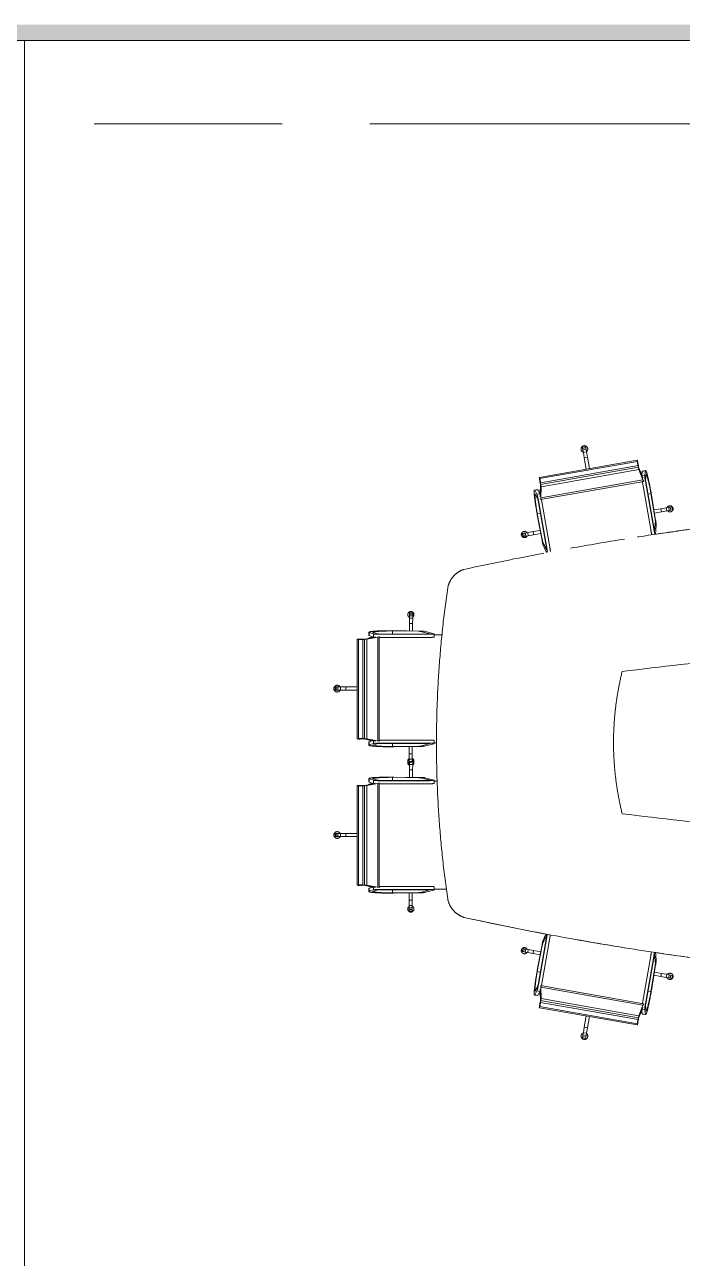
# Model space of a CAD drawing. Header units: millimetres. Extents: x -76261 to 649593, y -304265 to 60256.
# Drawn here: x 85350 to 88499, y -5425 to 475 of the extents above; entities that cross this region are included whole.
import ezdxf

# ---------------------------------------------------------------- set-up
doc = ezdxf.new("R2010")
doc.units = ezdxf.units.MM
doc.header["$LTSCALE"] = 2000
doc.header["$MEASUREMENT"] = 0
doc.linetypes.add('Centre', pattern=[6.9, 4, -0.7, 1.5, -0.7])
doc.linetypes.add('Hidden 1_0mm', pattern=[1.6, 1, -0.6])
doc.layers.get('0').update_dxf_attribs({"linetype": 'CONTINUOUS'})
for name, color, linetype, lineweight in [('A-WALL', 8, 'CONTINUOUS', 15), ('A-WALL-PATT', 8, 'CONTINUOUS', 50), ('I-FURN', 8, 'Hidden 1_0mm', 15), ('I-WALL', 8, 'CONTINUOUS', 15), ('S-GRID', 14, 'CONTINUOUS', 15)]:
    doc.layers.add(name, color=color, linetype=linetype, lineweight=lineweight)

# ---------------------------------------------------------------- blocks, each defined once
blk = doc.blocks.new('conference_tabel_19seater_2472 - 48_ x 144_-10749992-2nd FLOOR PLAN')
at = {"layer": 'I-FURN'}
for p, q in [((-1979.7, 1633.2), (-1964.8, 1635.8)), ((-1978.7, 1627.7), (-1979.7, 1633.2)), ((-1963.9, 1630.3), (-1978.7, 1627.7)), ((-1977.4, 1620.2), (-1978.7, 1627.7)), ((-1962.5, 1622.8), (-1977.4, 1620.2)), ((-1975.3, 1608.6), (-1977.4, 1620.2)), ((-1960.5, 1611.2), (-1975.3, 1608.6)), ((-1970.8, 1582.9), (-1975.3, 1608.6)), ((-1964.8, 1635.8), (-1963.9, 1630.3)), ((-1963.9, 1630.3), (-1962.5, 1622.8)), ((-1962.5, 1622.8), (-1960.5, 1611.2)), ((-1960.5, 1611.2), (-1956, 1585.5)), ((-1717.1, 1571.7), (-2185.9, 1489.1)), ((-1716.3, 1566), (-2184.8, 1483.4)), ((-2180.2, 1463.5), (-1713.7, 1545.7)), ((-2179.8, 1454.9), (-1711.2, 1537.6)), ((-1956, 1585.5), (-1970.8, 1582.9)), ((-1961.2, 1528.6), (-1970.8, 1582.9)), ((-1956, 1585.5), (-1946.4, 1531.2)), ((-1716.4, 1565.1), (-1716.4, 1566.8)), ((-1716.4, 1566.8), (-1715.8, 1565.6)), ((-1716, 1560.4), (-1716.3, 1564.3)), ((-1715, 1554.3), (-1715.9, 1559.8)), ((-1715.8, 1565.6), (-1713.9, 1557.8)), ((-1713.7, 1546.6), (-1715, 1554.3)), ((-1713.9, 1557.8), (-1713.9, 1559.9)), ((-1711.7, 1538.5), (-1713.7, 1546.5)), ((-1709.6, 1535.6), (-1711.6, 1538.3)), ((-1690.6, 1487.8), (-1709.6, 1535.6)), ((-2185.1, 1482.9), (-2184.9, 1484.2)), ((-2184.2, 1474.8), (-2185.1, 1482.9)), ((-2184.9, 1476.9), (-2184.2, 1474.8)), ((-2184.5, 1483.1), (-2184.8, 1483.4)), ((-2184.1, 1481.9), (-2183.1, 1478)), ((-2183, 1477.4), (-2181.9, 1471.9)), ((-2179, 1391.4), (-1690.2, 1477.6)), ((-2178.1, 1444.9), (-1709.3, 1527.5)), ((-1709.3, 1527.5), (-1690.2, 1477.6)), ((-1695.7, 1500.6), (-1693.1, 1518.2)), ((-1681.4, 1499.8), (-1694.5, 1497.5)), ((-1678.4, 1520.8), (-1693.1, 1518.2)), ((-1677.5, 1522.4), (-1692.2, 1519.8)), ((-1688.7, 1485.7), (-1690.6, 1487.8)), ((-1678.4, 1520.8), (-1681.4, 1499.8)), ((-1677.9, 1479.6), (-1674.6, 1502.7)), ((-2194.6, 1431.2), (-2209.3, 1428.6)), ((-2207.9, 1427.5), (-2193.1, 1430.1)), ((-2197.8, 1408.8), (-2207.9, 1427.5)), ((-2193.1, 1430.1), (-2183.1, 1411.4)), ((-2182.7, 1414.2), (-2183.2, 1425)), ((-2180.6, 1452.6), (-2182.1, 1401.1)), ((-2181.9, 1471.9), (-2180.6, 1464.3)), ((-2179.6, 1455.8), (-2180.6, 1452.6)), ((-2180.5, 1464.1), (-2179.6, 1456)), ((-2180.1, 1383.4), (-1686.4, 1470.4)), ((-2179, 1391.4), (-2178.1, 1444.9)), ((-1652.9, 1240.3), (-1692.9, 1467.3)), ((-1678.2, 1469.9), (-1638.2, 1242.9)), ((-1636.8, 1243.2), (-1676.8, 1469.8)), ((-2205.3, 1409.1), (-2194.2, 1388.5)), ((-2197.8, 1408.8), (-2183.1, 1411.4)), ((-2197.8, 1408.7), (-2197.8, 1408.8)), ((-2192, 1379), (-2152, 1152.3)), ((-2150.7, 1152.6), (-2190.7, 1379.6)), ((-2184.4, 1413.7), (-2181.7, 1414.2)), ((-2182.1, 1401.1), (-2183.2, 1398.5)), ((-2183.1, 1411.4), (-2183, 1411.3)), ((-2175.9, 1382.2), (-2135.9, 1155.2)), ((-1651.6, 1412.1), (-1666.1, 1409.6)), ((-1651.6, 1412.1), (-1631.4, 1287.4)), ((-1629.4, 1283.8), (-1649.2, 1406.2)), ((-2196.1, 1309.7), (-2172.9, 1188)), ((-2195.9, 1316.1), (-2181.4, 1318.7)), ((-2172.2, 1192.1), (-2195.9, 1316.1)), ((-1637.5, 1333.7), (-1603.9, 1339.7)), ((-1601.3, 1324.8), (-1635, 1318.8)), ((-1603.9, 1339.7), (-1578.3, 1344.3)), ((-1603.9, 1339.7), (-1601.3, 1324.8)), ((-1575.7, 1329.4), (-1601.3, 1324.8)), ((-1578.3, 1344.3), (-1566.7, 1346.3)), ((-1578.3, 1344.3), (-1575.7, 1329.4)), ((-1564.1, 1331.5), (-1575.7, 1329.4)), ((-1566.7, 1346.3), (-1559.2, 1347.7)), ((-1566.7, 1346.3), (-1564.1, 1331.5)), ((-1556.6, 1332.9), (-1564.1, 1331.5)), ((-1559.2, 1347.7), (-1551.2, 1349.1)), ((-1559.2, 1347.7), (-1556.6, 1332.9)), ((-1548.5, 1334.3), (-1556.6, 1332.9)), ((-1551.2, 1349.1), (-1548.5, 1334.3)), ((-1630.6, 1279.7), (-1634.2, 1233.8)), ((-1630.4, 1216.1), (-1626.8, 1260.8)), ((-2267, 1220.9), (-2261, 1221.9)), ((-2264.3, 1206), (-2267, 1220.9)), ((-2258.4, 1207.1), (-2264.3, 1206)), ((-2261, 1221.9), (-2253.5, 1223.3)), ((-2261, 1221.9), (-2258.4, 1207.1)), ((-2250.9, 1208.4), (-2258.4, 1207.1)), ((-2253.5, 1223.3), (-2241.9, 1225.4)), ((-2253.5, 1223.3), (-2250.9, 1208.4)), ((-2239.3, 1210.5), (-2250.9, 1208.4)), ((-2241.9, 1225.4), (-2216.3, 1230)), ((-2241.9, 1225.4), (-2239.3, 1210.5)), ((-2213.6, 1215.1), (-2239.3, 1210.5)), ((-2216.3, 1230), (-2182.1, 1236.1)), ((-2216.3, 1230), (-2213.6, 1215.1)), ((-2179.2, 1221.3), (-2213.6, 1215.1)), ((-2151.2, 1142.7), (-2170.4, 1184.6)), ((-2167.4, 1165.5), (-2151, 1129.6)), ((-2807.5, 827.9), (-2807.4, 835.6)), ((-2807.5, 816.1), (-2807.5, 827.9)), ((-2792.4, 827.9), (-2807.5, 827.9)), ((-2807.4, 841.6), (-2792.3, 841.6)), ((-2807.4, 835.6), (-2807.4, 841.6)), ((-2792.4, 835.6), (-2807.4, 835.6)), ((-2792.3, 841.6), (-2792.4, 835.6)), ((-2792.4, 835.6), (-2792.4, 827.9)), ((-2792.4, 827.9), (-2792.4, 816.1)), ((-2807.7, 755.3), (-2807.6, 790.1)), ((-2807.6, 790.1), (-2807.5, 816.1)), ((-2792.5, 790.1), (-2807.6, 790.1)), ((-2792.4, 816.1), (-2807.5, 816.1)), ((-2792.5, 790.1), (-2792.6, 755.1)), ((-2792.4, 816.1), (-2792.5, 790.1)), ((-3057.5, 715.2), (-3057.5, 239.2)), ((-3052.5, 715), (-3051.2, 715.5)), ((-3050.8, 714.8), (-3052.5, 715)), ((-3051.7, 715.1), (-3051.7, 239.3)), ((-3051.2, 715.5), (-3043.1, 716)), ((-3046.1, 714.4), (-3050.1, 714.7)), ((-3039.9, 714.2), (-3045.4, 714.3)), ((-3043.1, 716), (-3045.3, 716.3)), ((-3043.1, 714.3), (-3043.1, 716)), ((-3032.1, 714.2), (-3039.9, 714.2)), ((-3023.8, 714.8), (-3032, 714.2)), ((-3031.2, 240.4), (-3031.2, 714)), ((-3020.6, 716.4), (-3023.6, 714.8)), ((-3022.8, 239.3), (-3022.8, 715.1)), ((-2970.2, 726.7), (-3020.6, 716.4)), ((-3012.6, 715.2), (-2960, 725.4)), ((-3012.6, 239.2), (-3012.6, 715.2)), ((-3002, 748.7), (-3002, 733.8)), ((-3000.6, 747.5), (-2980.5, 740.9)), ((-3000.6, 732.6), (-3000.6, 747.5)), ((-2980.5, 725.9), (-3000.6, 732.6)), ((-2983, 724.1), (-2983, 726.8)), ((-2959.9, 740.9), (-2982.1, 748.2)), ((-2980.5, 725.9), (-2980.5, 740.9)), ((-2960, 725.4), (-2954.7, 726.5)), ((-2960, 229), (-2960, 725.4)), ((-2952.4, 226.5), (-2952.4, 727.9)), ((-2950.4, 738.9), (-2720, 738.9)), ((-2720, 723.9), (-2950.4, 723.9)), ((-2720, 740.3), (-2950.1, 740.3)), ((-2888.9, 755), (-2762.6, 753.3)), ((-2888.9, 740.3), (-2888.9, 755)), ((-2758.7, 754.7), (-2882.6, 756.4)), ((-2754.9, 752.8), (-2710.3, 741.2)), ((-2691, 741.5), (-2735.6, 753.2)), ((-2690.1, 737), (-2652.9, 737)), ((-2690, 726), (-2690, 741)), ((-3163.6, 487.1), (-3158, 487.1)), ((-3163.6, 472), (-3163.6, 487.1)), ((-3158, 472), (-3163.6, 472)), ((-3158, 487.1), (-3150.4, 487.1)), ((-3158, 487.1), (-3158, 472)), ((-3150.4, 472), (-3158, 472)), ((-3150.4, 487.1), (-3138.6, 487.1)), ((-3150.4, 487.1), (-3150.4, 472)), ((-3138.6, 472), (-3150.4, 472)), ((-3138.6, 487.1), (-3112.5, 487.1)), ((-3138.6, 487.1), (-3138.6, 472)), ((-3112.5, 472), (-3138.6, 472)), ((-3112.5, 487.1), (-3057.4, 487.1)), ((-3112.5, 487.1), (-3112.5, 472)), ((-3057.4, 472), (-3112.5, 472)), ((-3052.5, 239.4), (-3050.8, 239.6)), ((-3051.2, 238.9), (-3052.5, 239.4)), ((-3043.1, 238.4), (-3051.2, 238.9)), ((-3050.1, 239.7), (-3046.1, 240)), ((-3045.4, 240.1), (-3039.9, 240.2)), ((-3045.3, 238.1), (-3043.1, 238.4)), ((-3043.1, 238.4), (-3043.1, 240.1)), ((-3039.9, 240.2), (-3032.1, 240.2)), ((-3032, 240.2), (-3023.8, 239.6)), ((-3023.6, 239.6), (-3020.6, 238)), ((-3020.6, 238), (-2970.2, 227.7)), ((-2960, 229), (-3012.6, 239.2)), ((-3002, 223.7), (-3002, 208.7)), ((-3000.6, 224.9), (-2983.7, 230.4)), ((-3000.6, 224.9), (-3000.6, 209.9)), ((-2980.5, 216.5), (-3000.6, 209.9)), ((-2982.1, 209.3), (-2959.9, 216.6)), ((-2980.5, 229.8), (-2980.5, 216.5)), ((-2954.7, 227.9), (-2960, 229)), ((-2950.4, 233.5), (-2720, 233.5)), ((-2720, 218.5), (-2950.4, 218.5)), ((-2950.1, 217.1), (-2720, 217.1)), ((-2888.9, 217.1), (-2888.9, 202.4)), ((-2762.6, 204.1), (-2888.9, 202.4)), ((-2882.6, 201.1), (-2758.7, 202.8)), ((-2809.3, 168), (-2809.2, 202.1)), ((-2794.1, 202.3), (-2794.2, 168)), ((-2710.3, 216.2), (-2754.9, 204.6)), ((-2735.6, 204.3), (-2691, 215.9)), ((-2690, 216.4), (-2690, 231.4)), ((-2678.3, 220.5), (-2689.8, 220.5)), ((-2809.4, 142), (-2809.3, 168)), ((-2809.4, 130.2), (-2809.4, 142)), ((-2794.3, 142), (-2809.4, 142)), ((-2809.4, 122.5), (-2809.4, 130.2)), ((-2794.3, 130.2), (-2809.4, 130.2)), ((-2809.4, 114.4), (-2809.4, 122.5)), ((-2807.5, 122.5), (-2809.4, 122.5)), ((-2794.2, 168), (-2809.3, 168)), ((-2807.5, 116.1), (-2807.5, 127.9)), ((-2792.4, 127.9), (-2807.5, 127.9)), ((-2794.2, 168), (-2794.3, 142)), ((-2794.3, 142), (-2794.3, 130.2)), ((-2794.3, 141.6), (-2792.3, 141.6)), ((-2792.4, 135.6), (-2794.3, 135.6)), ((-2794.3, 130.2), (-2794.3, 127.9)), ((-2792.3, 141.6), (-2792.4, 135.6)), ((-2792.4, 135.6), (-2792.4, 127.9)), ((-2792.4, 127.9), (-2792.4, 116.1)), ((-2807.5, 114.4), (-2809.4, 114.4)), ((-2807.7, 55.3), (-2807.6, 90.1)), ((-2807.6, 90.1), (-2807.5, 116.1)), ((-2792.5, 90.1), (-2807.6, 90.1)), ((-2792.4, 116.1), (-2807.5, 116.1)), ((-2792.5, 90.1), (-2792.6, 55.1)), ((-2792.4, 116.1), (-2792.5, 90.1)), ((-3057.5, 15.2), (-3057.5, -460.8)), ((-3052.5, 15), (-3051.2, 15.5)), ((-3050.8, 14.8), (-3052.5, 15)), ((-3051.7, 15.1), (-3051.7, -460.7)), ((-3051.2, 15.5), (-3043.1, 16)), ((-3046.1, 14.4), (-3050.1, 14.7)), ((-3039.9, 14.2), (-3045.4, 14.3)), ((-3043.1, 16), (-3045.3, 16.3)), ((-3043.1, 14.3), (-3043.1, 16)), ((-3032.1, 14.2), (-3039.9, 14.2)), ((-3023.8, 14.8), (-3032, 14.2)), ((-3031.2, -459.6), (-3031.2, 14)), ((-3020.6, 16.4), (-3023.6, 14.8)), ((-3022.8, -460.7), (-3022.8, 15.1)), ((-2970.2, 26.7), (-3020.6, 16.4)), ((-3012.6, 15.2), (-2960, 25.4)), ((-3012.6, -460.8), (-3012.6, 15.2)), ((-3002, 48.7), (-3002, 33.8)), ((-3000.6, 47.5), (-2980.5, 40.9)), ((-3000.6, 32.6), (-3000.6, 47.5)), ((-2980.5, 25.9), (-3000.6, 32.6)), ((-2983, 24.1), (-2983, 26.8)), ((-2959.9, 40.9), (-2982.1, 48.2)), ((-2980.5, 25.9), (-2980.5, 40.9)), ((-2960, 25.4), (-2954.7, 26.5)), ((-2960, -471), (-2960, 25.4)), ((-2952.4, -473.5), (-2952.4, 27.9)), ((-2950.4, 38.9), (-2720, 38.9)), ((-2720, 23.9), (-2950.4, 23.9)), ((-2720, 40.3), (-2950.1, 40.3)), ((-2888.9, 55), (-2762.6, 53.3)), ((-2888.9, 40.1), (-2888.9, 55)), ((-2758.7, 54.7), (-2882.6, 56.4)), ((-2754.9, 52.8), (-2710.3, 41.2)), ((-2691, 41.5), (-2735.6, 53.2)), ((-2690.1, 37), (-2674.1, 37)), ((-2690, 26), (-2690, 41)), ((-3163.6, -212.9), (-3158, -212.9)), ((-3163.6, -228), (-3163.6, -212.9)), ((-3158, -228), (-3163.6, -228)), ((-3158, -212.9), (-3150.4, -212.9)), ((-3158, -212.9), (-3158, -228)), ((-3150.4, -228), (-3158, -228)), ((-3150.4, -212.9), (-3138.6, -212.9)), ((-3150.4, -212.9), (-3150.4, -228)), ((-3138.6, -228), (-3150.4, -228)), ((-3138.6, -212.9), (-3112.5, -212.9)), ((-3138.6, -212.9), (-3138.6, -228)), ((-3112.5, -228), (-3138.6, -228)), ((-3112.5, -212.9), (-3057.4, -212.9)), ((-3112.5, -212.9), (-3112.5, -228)), ((-3057.4, -228), (-3112.5, -228)), ((-3052.5, -460.6), (-3050.8, -460.4)), ((-3051.2, -461.1), (-3052.5, -460.6)), ((-3043.1, -461.6), (-3051.2, -461.1)), ((-3050.1, -460.3), (-3046.1, -460)), ((-3045.4, -459.9), (-3039.9, -459.8)), ((-3045.3, -461.9), (-3043.1, -461.6)), ((-3043.1, -461.6), (-3043.1, -459.9)), ((-3039.9, -459.8), (-3032.1, -459.8)), ((-3032, -459.8), (-3023.8, -460.4)), ((-3023.6, -460.4), (-3020.6, -462)), ((-3020.6, -462), (-2970.2, -472.3)), ((-2960, -471), (-3012.6, -460.8)), ((-3000.6, -475.1), (-2983.7, -469.6)), ((-2980.5, -470.2), (-2980.5, -483.5)), ((-2954.7, -472.1), (-2960, -471)), ((-2950.4, -466.5), (-2720, -466.5)), ((-2690, -483.6), (-2690, -468.6)), ((-3002, -476.3), (-3002, -491.3)), ((-3000.6, -475.1), (-3000.6, -490.1)), ((-2980.5, -483.5), (-3000.6, -490.1)), ((-2982.1, -490.7), (-2959.9, -483.4)), ((-2720, -481.5), (-2950.4, -481.5)), ((-2950.1, -482.9), (-2720, -482.9)), ((-2888.9, -482.9), (-2888.9, -497.6)), ((-2762.6, -495.9), (-2888.9, -497.6)), ((-2882.6, -498.9), (-2758.7, -497.2)), ((-2809.3, -532), (-2809.2, -497.9)), ((-2794.1, -497.7), (-2794.2, -532)), ((-2710.3, -483.8), (-2754.9, -495.4)), ((-2735.6, -495.7), (-2691, -484.1)), ((-2652.9, -479.5), (-2689.8, -479.5)), ((-2630.5, -479.5), (-2652.9, -479.5)), ((-2809.4, -558), (-2809.3, -532)), ((-2809.4, -569.8), (-2809.4, -558)), ((-2794.3, -558), (-2809.4, -558)), ((-2809.4, -577.5), (-2809.4, -569.8)), ((-2794.3, -569.8), (-2809.4, -569.8)), ((-2809.4, -585.6), (-2809.4, -577.5)), ((-2794.3, -577.5), (-2809.4, -577.5)), ((-2794.4, -585.6), (-2809.4, -585.6)), ((-2794.2, -532), (-2809.3, -532)), ((-2794.3, -577.5), (-2794.4, -585.6)), ((-2794.2, -532), (-2794.3, -558)), ((-2794.3, -558), (-2794.3, -569.8)), ((-2794.3, -569.8), (-2794.3, -577.5)), ((-2170.4, -742.2), (-2151.2, -700.3)), ((-2154.3, -694.5), (-2167.4, -723.1)), ((-2267, -778.5), (-2264.3, -763.7)), ((-2264.3, -763.7), (-2258.4, -764.8)), ((-2258.4, -764.8), (-2261, -779.6)), ((-2258.4, -764.8), (-2250.9, -766.1)), ((-2250.9, -766.1), (-2253.5, -780.9)), ((-2250.9, -766.1), (-2239.3, -768.2)), ((-2172.9, -745.7), (-2196.1, -867.4)), ((-2195.9, -873.8), (-2172.2, -749.7)), ((-2152, -710), (-2192, -936.6)), ((-2190.7, -937.2), (-2150.7, -710.2)), ((-2135.9, -712.8), (-2175.9, -939.8)), ((-2261, -779.6), (-2267, -778.5)), ((-2253.5, -780.9), (-2261, -779.6)), ((-2241.9, -783), (-2253.5, -780.9)), ((-2239.3, -768.2), (-2241.9, -783)), ((-2216.3, -787.6), (-2241.9, -783)), ((-2239.3, -768.2), (-2213.6, -772.8)), ((-2213.6, -772.8), (-2216.3, -787.6)), ((-2182.1, -793.7), (-2216.3, -787.6)), ((-2213.6, -772.8), (-2179.2, -778.9)), ((-1692.9, -1025), (-1652.9, -798)), ((-1638.2, -800.6), (-1678.2, -1027.6)), ((-1676.8, -1027.5), (-1636.8, -800.8)), ((-1634.2, -791.5), (-1630.6, -837.4)), ((-1626.8, -818.4), (-1629.8, -781.8)), ((-2181.4, -876.4), (-2195.9, -873.8)), ((-1631.4, -845.1), (-1651.6, -969.8)), ((-1649.2, -963.8), (-1629.4, -841.5)), ((-1635, -876.5), (-1601.3, -882.5)), ((-1601.3, -882.5), (-1603.9, -897.3)), ((-1601.3, -882.5), (-1575.7, -887.1)), ((-1686.4, -1028.1), (-2180.1, -941)), ((-2179, -949), (-2179.2, -943.5)), ((-1603.9, -897.3), (-1637.5, -891.3)), ((-1578.3, -901.9), (-1603.9, -897.3)), ((-1575.7, -887.1), (-1578.3, -901.9)), ((-1566.7, -904), (-1578.3, -901.9)), ((-1575.7, -887.1), (-1564.1, -889.2)), ((-1564.1, -889.2), (-1566.7, -904)), ((-1559.2, -905.4), (-1566.7, -904)), ((-1564.1, -889.2), (-1556.6, -890.5)), ((-1556.6, -890.5), (-1559.2, -905.4)), ((-1551.2, -906.8), (-1559.2, -905.4)), ((-1556.6, -890.5), (-1548.5, -892)), ((-1548.5, -892), (-1551.2, -906.8)), ((-2209.3, -986.3), (-2194.6, -988.9)), ((-2207.9, -985.1), (-2197.8, -966.4)), ((-2193.1, -987.7), (-2207.9, -985.1)), ((-2194.2, -946.2), (-2205.3, -966.8)), ((-2197.8, -966.4), (-2197.8, -966.3)), ((-2183.1, -969), (-2197.8, -966.4)), ((-2183.1, -969), (-2193.1, -987.7)), ((-2181.7, -971.8), (-2184.4, -971.4)), ((-2183, -968.9), (-2183.1, -969)), ((-2182.1, -958.8), (-2180.6, -1010.2)), ((-2178.1, -1002.5), (-2179, -949)), ((-1690.2, -1035.2), (-2179, -949)), ((-1709.3, -1085.2), (-2178.1, -1002.5)), ((-1666.1, -967.2), (-1651.6, -969.8)), ((-2185.9, -1046.7), (-1717.1, -1129.4)), ((-2185.1, -1040.5), (-2184.2, -1032.5)), ((-2184.9, -1041.9), (-2185.1, -1040.5)), ((-2184.2, -1032.5), (-2184.9, -1034.5)), ((-2184.5, -1040.7), (-2184.8, -1041.1)), ((-2184.8, -1041.1), (-1716.3, -1123.7)), ((-2183.1, -1035.7), (-2184.1, -1039.5)), ((-2181.9, -1029.6), (-2182.9, -1034.6)), ((-2180.6, -1021.9), (-2181.9, -1029.6)), ((-2180.6, -1010.2), (-2179.6, -1013.4)), ((-2179.6, -1013.7), (-2180.5, -1021.8)), ((-1713.7, -1103.4), (-2180.2, -1021.1)), ((-1711.2, -1095.2), (-2179.8, -1012.6)), ((-1709.6, -1093.3), (-1690.6, -1045.4)), ((-1690.2, -1035.2), (-1709.3, -1085.2)), ((-1693.1, -1075.9), (-1695.7, -1058.2)), ((-1694.5, -1055.2), (-1681.4, -1057.5)), ((-1688.2, -1030.1), (-1690.2, -1035.2)), ((-1681.4, -1057.5), (-1678.4, -1078.5)), ((-1674.6, -1060.3), (-1677.9, -1037.2)), ((-1970.8, -1140.6), (-1961.2, -1086.2)), ((-1946.4, -1088.9), (-1956, -1143.2)), ((-1716.3, -1122), (-1716, -1118)), ((-1715.9, -1117.4), (-1715, -1111.9)), ((-1713.9, -1115.4), (-1715.8, -1123.3)), ((-1715, -1111.9), (-1713.7, -1104.3)), ((-1713.9, -1117.6), (-1713.9, -1115.4)), ((-1713.7, -1104.1), (-1711.7, -1096.2)), ((-1711.6, -1096), (-1709.6, -1093.3)), ((-1693.1, -1075.9), (-1678.4, -1078.5)), ((-1692.2, -1077.4), (-1677.5, -1080)), ((-1978.7, -1185.4), (-1977.4, -1177.8)), ((-1977.4, -1177.8), (-1975.3, -1166.2)), ((-1977.4, -1177.8), (-1962.5, -1180.4)), ((-1975.3, -1166.2), (-1970.8, -1140.6)), ((-1975.3, -1166.2), (-1960.5, -1168.8)), ((-1970.8, -1140.6), (-1956, -1143.2)), ((-1960.5, -1168.8), (-1962.5, -1180.4)), ((-1956, -1143.2), (-1960.5, -1168.8)), ((-1716.4, -1124.5), (-1716.4, -1122.8)), ((-1715.8, -1123.3), (-1716.4, -1124.5)), ((-1979.7, -1190.9), (-1978.7, -1185.4)), ((-1964.8, -1193.5), (-1979.7, -1190.9)), ((-1978.7, -1185.4), (-1963.9, -1188)), ((-1963.9, -1188), (-1964.8, -1193.5)), ((-1962.5, -1180.4), (-1963.9, -1188))]:
    blk.add_line(p, q, dxfattribs=at)
at = {"layer": 'I-FURN', "flags": 128}
for points in [[(-1713.9, 1559.9), (-1714.8, 1564.2), (-1715.7, 1567.7), (-1716.4, 1570.2), (-1716.9, 1571.6), (-1717.3, 1571.6), (-1717.4, 1570.4), (-1717.2, 1568), (-1716.8, 1564.5), (-1716.3, 1560.3), (-1715.5, 1555.5), (-1714.7, 1550.5), (-1713.7, 1545.7)], [(-1716.3, 1566), (-1716.4, 1565.6), (-1716.4, 1564.3), (-1716.2, 1562.4), (-1715.9, 1559.8), (-1715.5, 1556.7), (-1714.9, 1553.4), (-1714.3, 1549.9), (-1713.7, 1546.6), (-1713.1, 1543.6), (-1712.5, 1541), (-1711.9, 1539.1), (-1711.5, 1537.9), (-1711.2, 1537.6)], [(-1711.2, 1537.6), (-1711.1, 1538), (-1711.1, 1539.3), (-1711.3, 1541.2), (-1711.6, 1543.8), (-1712, 1546.9), (-1712.5, 1550.2), (-1713.2, 1553.7), (-1713.8, 1557), (-1714.4, 1560), (-1715, 1562.6), (-1715.5, 1564.5), (-1716, 1565.7), (-1716.3, 1566)], [(-1713.7, 1545.7), (-1711.4, 1535.4), (-1709.3, 1527.5)], [(-2180.2, 1463.5), (-2181, 1468.3), (-2181.9, 1473.3), (-2182.8, 1478), (-2183.7, 1482.2), (-2184.6, 1485.6), (-2185.2, 1487.9), (-2185.8, 1489), (-2186.1, 1488.8), (-2186.1, 1487.4), (-2185.9, 1484.8), (-2185.5, 1481.2), (-2184.9, 1476.9)], [(-2184.8, 1483.4), (-2184.9, 1483), (-2184.9, 1481.7), (-2184.8, 1479.7), (-2184.4, 1477.1), (-2184, 1474.1), (-2183.5, 1470.7), (-2182.9, 1467.3), (-2182.2, 1464), (-2181.6, 1461), (-2181, 1458.4), (-2180.5, 1456.5), (-2180.1, 1455.3), (-2179.8, 1454.9)], [(-2179.8, 1454.9), (-2179.6, 1455.4), (-2179.6, 1456.6), (-2179.8, 1458.6), (-2180.1, 1461.2), (-2180.6, 1464.3), (-2181.1, 1467.6), (-2181.7, 1471.1), (-2182.3, 1474.4), (-2183, 1477.4), (-2183.6, 1480), (-2184.1, 1481.9)], [(-1702, 1518), (-1701.2, 1517.6), (-1698.1, 1511.5), (-1695.5, 1503.5)], [(-1690.2, 1477.6), (-1688.2, 1472.5), (-1686.7, 1470.5)], [(-2183.2, 1426), (-2182.4, 1432.7), (-2181.7, 1433.4)], [(-2178.1, 1444.9), (-2178.9, 1453), (-2180.2, 1463.5)], [(-2179.9, 1383.5), (-2179.2, 1385.9), (-2179, 1391.4)], [(-3045.3, 716.3), (-3049.7, 716.2), (-3053.3, 716), (-3055.9, 715.7), (-3057.3, 715.4), (-3057.4, 715.1), (-3056.2, 714.8), (-3053.8, 714.5), (-3050.3, 714.2), (-3046, 714.1), (-3041.2, 714), (-3036.2, 714), (-3031.2, 714)], [(-3051.7, 715.1), (-3051.3, 715.3), (-3050.1, 715.5), (-3048.1, 715.7), (-3045.5, 715.8), (-3042.4, 715.9), (-3039, 716), (-3035.5, 716), (-3032.1, 715.9), (-3029, 715.8), (-3026.4, 715.7), (-3024.4, 715.5), (-3023.2, 715.3), (-3022.8, 715.1)], [(-3022.8, 715.1), (-3023.2, 714.9), (-3024.4, 714.7), (-3026.4, 714.5), (-3029, 714.3), (-3032.1, 714.2), (-3035.5, 714.2), (-3039, 714.2), (-3042.4, 714.2), (-3045.5, 714.3), (-3048.1, 714.5), (-3050.1, 714.7), (-3051.3, 714.9), (-3051.7, 715.1)], [(-3031.2, 714), (-3020.7, 714.6), (-3012.6, 715.2)], [(-3001.9, 720.8), (-3001.4, 721.5), (-2994.9, 723.5), (-2983.2, 725)], [(-3031.2, 240.4), (-3036.2, 240.4), (-3041.2, 240.4), (-3046, 240.3), (-3050.3, 240.2), (-3053.8, 239.9), (-3056.2, 239.6), (-3057.4, 239.3), (-3057.3, 239), (-3055.9, 238.7), (-3053.3, 238.4), (-3049.7, 238.2), (-3045.3, 238.1)], [(-3051.7, 239.3), (-3051.3, 239.5), (-3050.1, 239.7), (-3048.1, 239.9), (-3045.5, 240.1), (-3042.4, 240.2), (-3039, 240.2), (-3035.5, 240.2), (-3032.1, 240.2), (-3029, 240.1), (-3026.4, 239.9), (-3024.4, 239.7), (-3023.2, 239.5), (-3022.8, 239.3)], [(-3022.8, 239.3), (-3023.2, 239.1), (-3024.4, 238.9), (-3026.4, 238.7), (-3029, 238.6), (-3032.1, 238.5), (-3035.5, 238.4), (-3039, 238.4), (-3042.4, 238.5), (-3045.5, 238.6), (-3048.1, 238.7), (-3050.1, 238.9), (-3051.3, 239.1), (-3051.7, 239.3)], [(-3012.6, 239.2), (-3020.7, 239.8), (-3031.2, 240.4)], [(-2986.5, 229.7), (-2994.9, 230.9), (-3001.4, 232.9), (-3001.9, 233.6)], [(-3045.3, 16.3), (-3049.7, 16.2), (-3053.3, 16), (-3055.9, 15.7), (-3057.3, 15.4), (-3057.4, 15.1), (-3056.2, 14.8), (-3053.8, 14.5), (-3050.3, 14.2), (-3046, 14.1), (-3041.2, 14), (-3036.2, 14), (-3031.2, 14)], [(-3051.7, 15.1), (-3051.3, 15.3), (-3050.1, 15.5), (-3048.1, 15.7), (-3045.5, 15.8), (-3042.4, 15.9), (-3039, 16), (-3035.5, 16), (-3032.1, 15.9), (-3029, 15.8), (-3026.4, 15.7), (-3024.4, 15.5), (-3023.2, 15.3), (-3022.8, 15.1)], [(-3022.8, 15.1), (-3023.2, 14.9), (-3024.4, 14.7), (-3026.4, 14.5), (-3029, 14.3), (-3032.1, 14.2), (-3035.5, 14.2), (-3039, 14.2), (-3042.4, 14.2), (-3045.5, 14.3), (-3048.1, 14.5), (-3050.1, 14.7), (-3051.3, 14.9), (-3051.7, 15.1)], [(-3031.2, 14), (-3020.7, 14.6), (-3012.6, 15.2)], [(-3001.9, 20.8), (-3001.4, 21.5), (-2994.9, 23.5), (-2983.2, 25)], [(-3031.2, -459.6), (-3036.2, -459.6), (-3041.2, -459.6), (-3046, -459.7), (-3050.3, -459.8), (-3053.8, -460.1), (-3056.2, -460.4), (-3057.4, -460.7), (-3057.3, -461), (-3055.9, -461.3), (-3053.3, -461.6), (-3049.7, -461.8), (-3045.3, -461.9)], [(-3051.7, -460.7), (-3051.3, -460.5), (-3050.1, -460.3), (-3048.1, -460.1), (-3045.5, -459.9), (-3042.4, -459.8), (-3039, -459.8), (-3035.5, -459.8), (-3032.1, -459.8), (-3029, -459.9), (-3026.4, -460.1), (-3024.4, -460.3), (-3023.2, -460.5), (-3022.8, -460.7)], [(-3022.8, -460.7), (-3023.2, -460.9), (-3024.4, -461.1), (-3026.4, -461.3), (-3029, -461.4), (-3032.1, -461.5), (-3035.5, -461.6), (-3039, -461.6), (-3042.4, -461.5), (-3045.5, -461.4), (-3048.1, -461.3), (-3050.1, -461.1), (-3051.3, -460.9), (-3051.7, -460.7)], [(-3012.6, -460.8), (-3020.7, -460.2), (-3031.2, -459.6)], [(-2986.5, -470.3), (-2994.9, -469.1), (-3001.4, -467.1), (-3001.9, -466.4)], [(-2181.7, -991.1), (-2182.4, -990.4), (-2183.2, -983.6), (-2182.7, -971.9)], [(-2180.2, -1021.1), (-2178.9, -1010.7), (-2178.1, -1002.5)], [(-2184.9, -1034.5), (-2185.5, -1038.9), (-2185.9, -1042.5), (-2186.1, -1045.1), (-2186.1, -1046.5), (-2185.8, -1046.7), (-2185.2, -1045.5), (-2184.6, -1043.2), (-2183.7, -1039.9), (-2182.8, -1035.7), (-2181.9, -1030.9), (-2181, -1026), (-2180.2, -1021.1)], [(-2184.8, -1041.1), (-2184.9, -1040.6), (-2184.9, -1039.4), (-2184.8, -1037.4), (-2184.4, -1034.8), (-2184, -1031.8), (-2183.5, -1028.4), (-2182.9, -1025), (-2182.2, -1021.7), (-2181.6, -1018.6), (-2181, -1016.1), (-2180.5, -1014.2), (-2180.1, -1013), (-2179.8, -1012.6)], [(-2179.8, -1012.6), (-2179.6, -1013.1), (-2179.6, -1014.3), (-2179.8, -1016.3), (-2180.1, -1018.9), (-2180.6, -1021.9), (-2181.1, -1025.3), (-2181.7, -1028.7), (-2182.3, -1032), (-2183, -1035.1), (-2183.6, -1037.6), (-2184.1, -1039.5)], [(-1695.5, -1061.1), (-1698.1, -1069.2), (-1701.2, -1075.3), (-1702, -1075.7)], [(-1713.7, -1103.4), (-1714.7, -1108.2), (-1715.5, -1113.2), (-1716.3, -1117.9), (-1716.8, -1122.2), (-1717.2, -1125.6), (-1717.4, -1128), (-1717.3, -1129.3), (-1716.9, -1129.2), (-1716.4, -1127.9), (-1715.7, -1125.4), (-1714.8, -1121.9), (-1713.9, -1117.6)], [(-1716.3, -1123.7), (-1716.4, -1123.3), (-1716.4, -1122), (-1716.2, -1120), (-1715.9, -1117.4), (-1715.5, -1114.4), (-1714.9, -1111), (-1714.3, -1107.6), (-1713.7, -1104.3), (-1713.1, -1101.2), (-1712.5, -1098.7), (-1711.9, -1096.8), (-1711.5, -1095.6), (-1711.2, -1095.2)], [(-1711.2, -1095.2), (-1711.1, -1095.7), (-1711.1, -1096.9), (-1711.3, -1098.9), (-1711.6, -1101.5), (-1712, -1104.6), (-1712.5, -1107.9), (-1713.2, -1111.3), (-1713.8, -1114.7), (-1714.4, -1117.7), (-1715, -1120.2), (-1715.5, -1122.2), (-1716, -1123.3), (-1716.3, -1123.7)], [(-1709.3, -1085.2), (-1711.4, -1093.1), (-1713.7, -1103.4)]]:
    blk.add_lwpolyline(points, dxfattribs=at)
at = {"layer": 'I-FURN'}
for centre, radius, start, end in [((-1970.2, 1625), 16.1, 10, 190), ((-1970.2, 1625), 16.1, 190, 250), ((-1970.2, 1625), 16.1, 310, 10), ((452.8, -12719.5), 14091.7, 77.70817, 102.29183), ((-1560.6, 1339.1), 15, 10, 156.8008), ((-1560.6, 1339.1), 15, 220, 10), ((452.8, -12719.5), 14091.7, 97.52259, 98.48137), ((-2257.4, 1216.3), 14.9, 40, 190), ((-2257.4, 1216.3), 14.9, 190, 333.34882), ((452.8, -12719.5), 14091.7, 99.11264, 100.17491), ((452.8, -12719.5), 14091.7, 100.70237, 102.29183), ((-2510.8, 939.2), 115.9, 108.31223, 169.19383), ((-2510.8, 939.2), 115.9, 136.3057, 141.20036), ((-2510.8, 939.2), 115.9, 122.21815, 126.58532), ((2481.6, 217.2), 5160.2, 171.71349, 188.28651), ((-2510.8, 939.2), 115.9, 150.92074, 155.2879), ((-2801.2, 833), 14.9, 90, 240), ((-2801.2, 833), 14.9, 315, 90), ((452.8, -17298.6), 18000, 82.84437, 97.15563), ((-416.8, 221.2), 1414.1, 166.08796, 193.91204), ((-3153.9, 479.1), 16.1, 90, 270), ((-3153.9, 479.1), 16.1, 30, 90), ((-3153.9, 479.1), 16.1, 270, 330), ((-2801.2, 133), 14.9, 123.1704, 236.49567), ((-2801.2, 125.4), 15, 123.1992, 240), ((-2801.2, 133), 14.9, 315, 60), ((-2801.2, 125.4), 15, 306.20075, 53.47819), ((452.8, 17741), 18000, 262.84437, 277.15563), ((-3153.9, -220.9), 16.1, 90, 270), ((-3153.9, -220.9), 16.1, 30, 90), ((-3153.9, -220.9), 16.1, 270, 330), ((-2510.8, -504.8), 115.9, 190.80617, 251.68777), ((-2801.2, -574.6), 15, 123.1992, 270), ((-2801.2, -574.6), 15, 270, 60), ((-2510.8, -504.8), 115.9, 204.7121, 209.07926), ((-2510.8, -504.8), 115.9, 218.79964, 223.6943), ((-2510.8, -504.8), 115.9, 233.41468, 237.78185), ((452.8, 13153.9), 14091.7, 257.70817, 259.29763), ((452.8, 13153.9), 14091.7, 257.70817, 282.29183), ((-2257.4, -773.9), 14.9, 26.65118, 170), ((452.8, 13153.9), 14091.7, 259.82509, 260.88736), ((-2257.4, -773.9), 14.9, 170, 320), ((452.8, 13153.9), 14091.7, 261.51863, 262.47741), ((-1560.6, -896.8), 15, 350, 140), ((-1560.6, -896.8), 15, 203.1992, 350), ((-1970.2, -1182.7), 16.1, 170, 350), ((-1970.2, -1182.7), 16.1, 110, 170), ((-1970.2, -1182.7), 16.1, 350, 50)]:
    blk.add_arc(centre, radius, start, end, dxfattribs=at)
for centre, major_axis, start_param, end_param in [((-1673.1, 1411.5), (-19.1, 108.3), 6.181965, 6.441156), ((-1676.1, 1470.3), (-5.2, 29.5), 0.111503, 1.570796), ((-1811.3, 2203.6), (-125.1, 709.4), 3.253095, 3.255709), ((-1658.4, 1414.1), (-19.1, 108.3), 4.626819, 6.441156), ((-1676.1, 1470), (-1.74, 9.85), 0.208944, 1.570796), ((-1658.5, 1415.1), (-15.5, 88.1), 4.665871, 6.386911), ((-2190.2, 1320.3), (-19.1, 108.3), 6.125214, 7.939552), ((-2175.5, 1322.9), (-19.1, 108.3), 6.125214, 6.384406), ((-1690.9, 1467.7), (-5.2, 29.5), 1.456144, 1.570796), ((-2190.4, 1321.3), (-15.5, 88.1), 6.17946, 7.9005), ((-2192.7, 1379.2), (-5.2, 29.5), 4.712389, 6.171683), ((-2192.7, 1378.9), (-1.74, 9.85), 4.712389, 6.074241), ((-2178, 1381.8), (-5.2, 29.5), 5.928467, 6.171683), ((-2178, 1381.8), (-5.2, 29.5), 4.712389, 4.827904), ((-1650.8, 1240.7), (-5.2, 29.5), 1.570796, 2.617994), ((-1636.1, 1243.3), (-5.2, 29.5), 1.570796, 2.617994), ((-1636.1, 1243.3), (-1.74, 9.85), 1.570796, 3.403392), ((-1632.4, 1289.2), (-1.74, 9.85), 3.403392, 4.517061), ((-1632.4, 1289.2), (-5.2, 29.5), 3.403392, 4.517061), ((-2171.9, 1194.1), (-5.2, 29.5), 1.766125, 2.879793), ((-2171.9, 1194.1), (-1.74, 9.85), 1.766125, 2.879793), ((-2152.7, 1152.2), (-1.74, 9.85), 2.879793, 4.712389), ((-2152.7, 1152.2), (-5.2, 29.5), 3.926991, 4.712389), ((-2138, 1154.8), (-5.2, 29.5), 3.926991, 4.712389), ((-2892, 748.7), (109.9, 0), 1.485226, 3.299564), ((-2892, 733.8), (109.9, 0), 3.040372, 3.299564), ((-2893.1, 748.8), (89.5, 0), 1.524278, 3.245318), ((-3696.1, 735.2), (720.3, 0), 0.111503, 0.114117), ((-3696.1, 720.2), (720.3, 0), 0.111503, 0.114117), ((-2950.4, 741), (30, 0), 3.253095, 4.712389), ((-2950.4, 726), (30, 0), 3.253095, 3.496311), ((-2950.1, 741), (10, 0), 3.350537, 4.712389), ((-2950.4, 726), (-30, 0), 1.428089, 1.570796), ((-2764.5, 752.6), (10, 0), 0.261799, 1.375468), ((-2764.5, 752.6), (30, 0), 0.261799, 1.375468), ((-2720, 741), (-30, 0), 1.570796, 3.403392), ((-2720, 741), (10, 0), 4.712389, 6.544985), ((-2720, 726), (-30, 0), 1.570796, 3.141593), ((-2892, 208.7), (109.9, 0), 2.983622, 4.797959), ((-2892, 223.7), (109.9, 0), 2.983622, 3.242813), ((-2893.1, 208.6), (89.5, 0), 3.037867, 4.758907), ((-3696.1, 222.2), (720.3, 0), 6.169069, 6.171683), ((-2950.4, 216.4), (-30, 0), 4.712389, 6.171683), ((-2950.1, 216.4), (10, 0), 1.570796, 2.932649), ((-2950.4, 231.4), (30, 0), 1.570796, 1.715511), ((-2764.5, 204.8), (10, 0), 4.907717, 6.021386), ((-2764.5, 204.8), (30, 0), 4.907717, 6.021386), ((-2720, 231.4), (-30, 0), 3.141593, 4.712389), ((-2720, 216.4), (30, 0), 6.021386, 7.853982), ((-2720, 216.4), (-10, 0), 2.879793, 4.712389), ((-2892, 48.7), (109.9, 0), 1.485226, 3.299564), ((-2892, 33.8), (109.9, 0), 3.040372, 3.299564), ((-2893.1, 48.8), (89.5, 0), 1.524278, 3.245318), ((-3696.1, 35.2), (720.3, 0), 0.111503, 0.114117), ((-3696.1, 20.2), (720.3, 0), 0.111503, 0.114117), ((-2950.4, 41), (30, 0), 3.253095, 4.712389), ((-2950.4, 26), (30, 0), 3.253095, 3.496311), ((-2950.1, 41), (-10, 0), 0.208944, 1.570796), ((-2950.4, 26), (-30, 0), 1.428089, 1.570796), ((-2764.5, 52.6), (10, 0), 0.261799, 1.375468), ((-2764.5, 52.6), (30, 0), 0.261799, 1.375468), ((-2720, 41), (-30, 0), 1.570796, 3.403392), ((-2720, 41), (10, 0), 4.712389, 6.544985), ((-2720, 26), (-30, 0), 1.570796, 3.141593), ((-2950.4, -468.6), (30, 0), 1.570796, 1.715511), ((-2720, -468.6), (-30, 0), 3.141593, 4.712389), ((-2892, -491.3), (109.9, 0), 2.983622, 4.797959), ((-2892, -476.3), (109.9, 0), 2.983622, 3.242813), ((-2893.1, -491.4), (89.5, 0), 3.037867, 4.758907), ((-3696.1, -477.8), (720.3, 0), 6.169069, 6.171683), ((-2950.4, -483.6), (-30, 0), 4.712389, 6.171683), ((-2950.1, -483.6), (10, 0), 1.570796, 2.932649), ((-2764.5, -495.2), (10, 0), 4.907717, 6.021386), ((-2764.5, -495.2), (30, 0), 4.907717, 6.021386), ((-2720, -483.6), (30, 0), 6.021386, 7.853982), ((-2720, -483.6), (-10, 0), 2.879793, 4.712389), ((-2152.7, -709.9), (1.74, 9.85), 4.712389, 6.544985), ((-2152.7, -709.9), (5.2, 29.5), 4.712389, 5.22795), ((-2138, -712.5), (5.2, 29.5), 4.712389, 5.229523), ((-2171.9, -751.8), (5.2, 29.5), 0.261799, 1.375468), ((-2171.9, -751.8), (1.74, 9.85), 0.261799, 1.375468), ((-1650.8, -798.4), (5.2, 29.5), 0.865472, 1.570796), ((-1636.1, -801), (5.2, 29.5), 0.845564, 1.570796), ((-1636.1, -801), (1.74, 9.85), 6.021386, 7.853982), ((-1632.4, -846.9), (5.2, 29.5), 4.907717, 6.021386), ((-2190.2, -878), (19.1, 108.3), 1.485226, 3.299564), ((-2190.4, -879), (15.5, 88.1), 1.524278, 3.245318), ((-1632.4, -846.9), (1.74, 9.85), 4.907717, 6.021386), ((-2192.7, -936.9), (5.2, 29.5), 3.253095, 4.712389), ((-2192.7, -936.5), (1.74, 9.85), 3.350537, 4.712389), ((-2178, -939.5), (5.2, 29.5), 4.596874, 4.712389), ((-2175.5, -880.6), (19.1, 108.3), 3.040372, 3.299564), ((-2178, -939.5), (5.2, 29.5), 3.253095, 3.496311), ((-1658.4, -971.8), (19.1, 108.3), 2.983622, 4.797959), ((-1658.5, -972.8), (15.5, 88.1), 3.037867, 4.758907), ((-1690.9, -1025.3), (5.2, 29.5), 1.570796, 1.685449), ((-1676.1, -1027.9), (5.2, 29.5), 1.570796, 3.03009), ((-1811.3, -1761.3), (125.1, 709.4), 6.169069, 6.171683), ((-1676.1, -1027.6), (1.74, 9.85), 1.570796, 2.932649), ((-1673.1, -969.2), (19.1, 108.3), 2.983622, 3.242813)]:
    blk.add_ellipse(centre, major_axis=major_axis, ratio=0.069756, start_param=start_param, end_param=end_param, dxfattribs=at)
blk = doc.blocks.new('Xrexf_Office')
at = {"layer": 'A-WALL-PATT'}
h = blk.add_hatch(dxfattribs=at)
h.set_pattern_fill('FP_1', color=256, style=0, pattern_type=2)
h.set_pattern_definition([(180, (80675, 475), (-142.875, -82.489), [95.25, -190.5]), (300, (80675, 475), (142.87507, -82.4889), [95.25, -190.5]), (240, (80675, 475), (7e-05, -164.9779), [0, -190.5, 95.25, 0])])
h.paths.add_polyline_path([(95660, 400), (95660, 475), (79900, 475), (79900, 400), (95610, 400)], flags=0)
h.paths.add_polyline_path([(66300, 400), (77900, 400), (77900, 475), (65740, 475), (65740, 400), (65790, 400)], flags=0)
at = {"layer": 'A-WALL'}
for q in [(85300, 400), (94915.5, 400)]:
    blk.add_line((85350, 400), q, dxfattribs=at)
at = {"layer": 'I-WALL'}
blk.add_line((85350, -6750), (85350, 400), dxfattribs=at)
at = {"layer": 'S-GRID', "linetype": 'Centre', "ltscale": 0.3}
blk.add_line((58022.7, 0), (99139, 0), dxfattribs=at)
at = {"layer": 'I-FURN'}
blk.add_blockref('conference_tabel_19seater_2472 - 48_ x 144_-10749992-2nd FLOOR PLAN', (90000, -3179.4), dxfattribs=at)

msp = doc.modelspace()

# ---------------------------------------------------------------- block references
at = {"linetype": 'ByBlock'}
msp.add_blockref('Xrexf_Office', (0, 0), dxfattribs=at)

doc.saveas('drawing.dxf')
